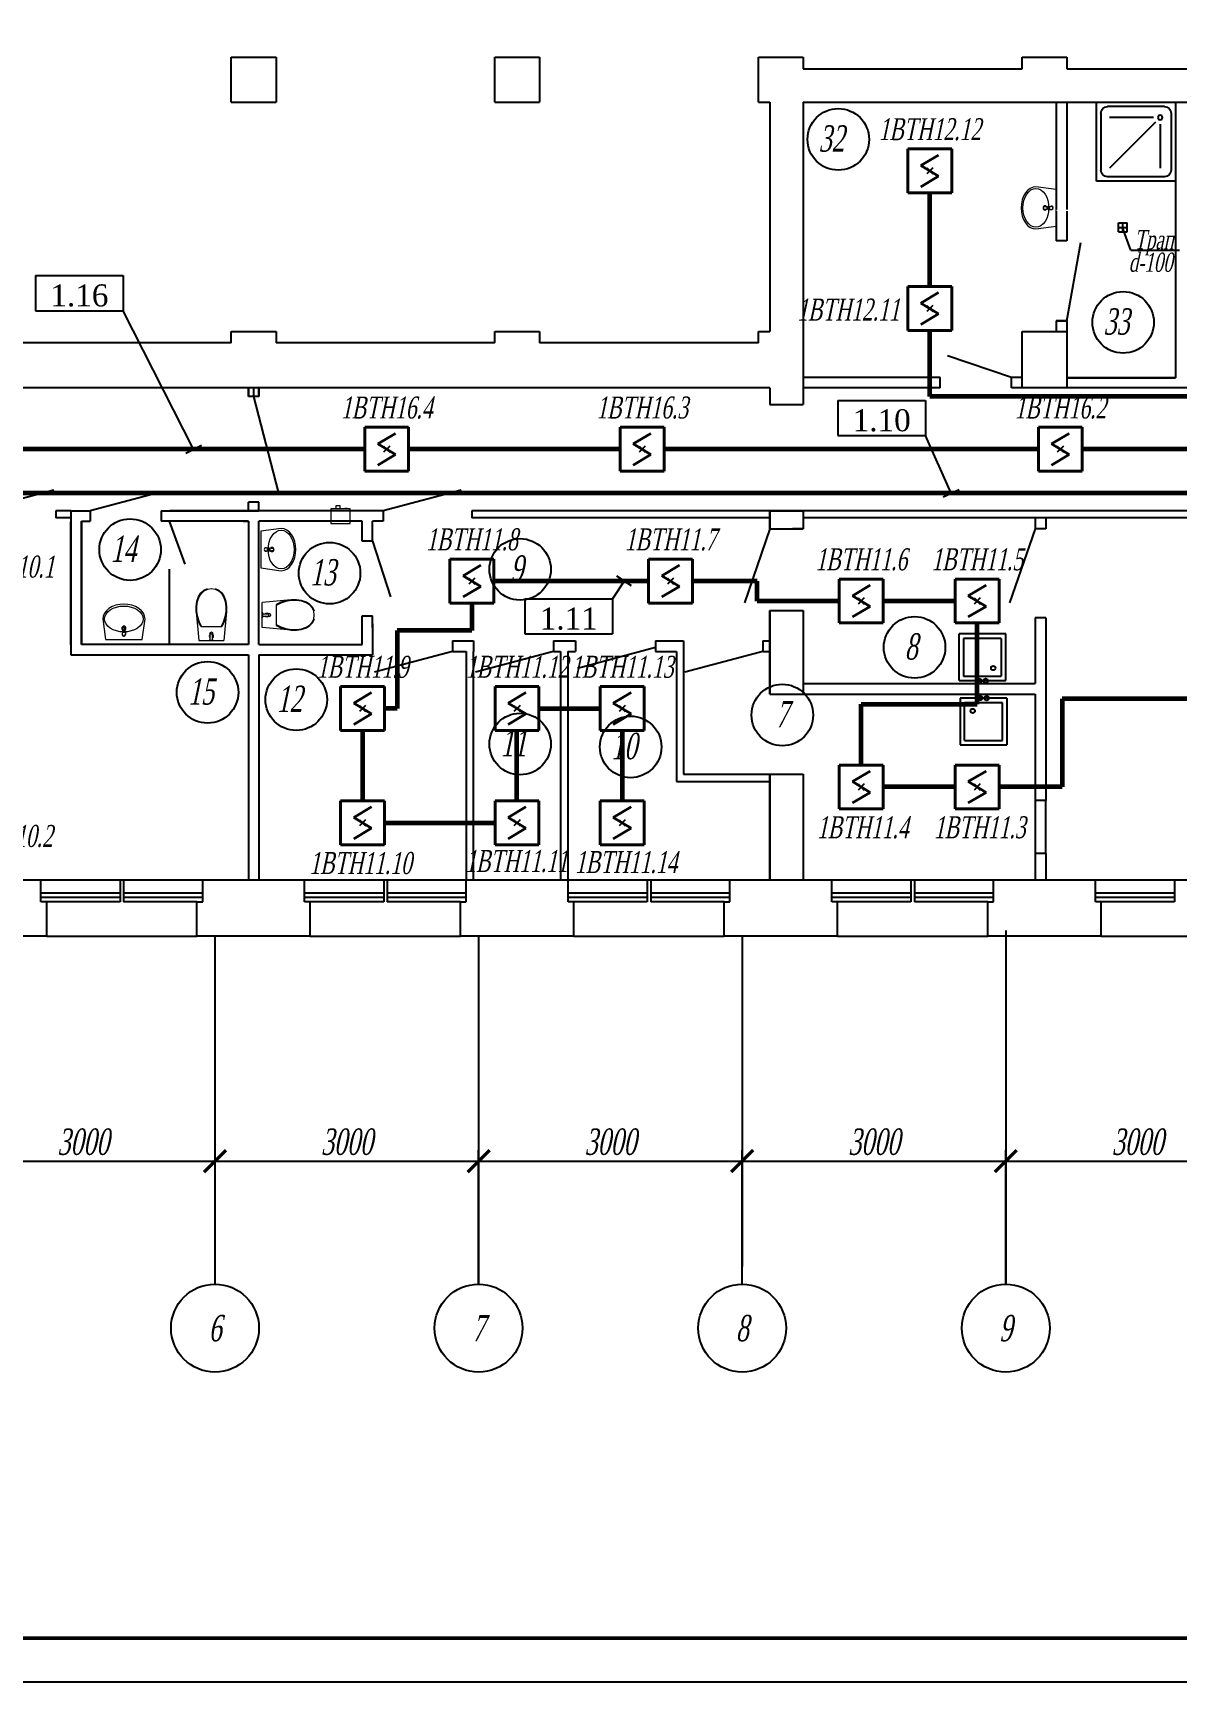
# Model space of a CAD drawing. Extents: x 0 to 1720, y -2086 to 3873.
# Drawn here: x 162.3 to 292.5, y -298 to -110.4 of the extents above; entities that cross this region are included whole.
import ezdxf
from ezdxf.enums import TextEntityAlignment as Align

# ---------------------------------------------------------------- set-up
doc = ezdxf.new("R2010")
doc.units = 0
for name, color, linetype, lineweight in [('1сантех', 160, 'Continuous', 13), ('EL_DEVICE', 1, 'Continuous', 40), ('EL_KABLE', 9, 'Continuous', 60)]:
    doc.layers.add(name, color=color, linetype=linetype, lineweight=lineweight)
for name, color, linetype in [('EL_DEVICE_NAME', 7, 'Continuous'), ('FORMAT', 134, 'Continuous'), ('OSI', 5, 'Continuous'), ('PLAN', 2, 'Continuous'), ('SYS_PIN', 7, 'Continuous')]:
    doc.layers.add(name, color=color, linetype=linetype)
doc.styles.add('R2_5', font='times.ttf', dxfattribs={"width": 0.65, "oblique": 12, "height": 2.5})
doc.styles.get("Standard").update_dxf_attribs({"font": 'times.ttf'})

# ---------------------------------------------------------------- blocks, each defined once
blk = doc.blocks.new('PS_DAT_SMOKE')
at = {"layer": 'EL_DEVICE'}
for p, q in [((-2.5, 2.5), (2.5, 2.5)), ((-2.5, -2.5), (-2.5, 2.5)), ((2.5, 2.5), (2.5, -2.5)), ((1.01, 1.81), (-1.01, 0.61)), ((-1.01, 0.61), (1.01, -0.61)), ((1.01, -0.61), (-1.01, -1.81)), ((2.5, -2.5), (-2.5, -2.5))]:
    blk.add_line(p, q, dxfattribs=at)
blk = doc.blocks.new('CONNECTOR_SQUARE')
at = {"layer": 'SYS_PIN'}
for p, q in [((-0.35, 0.35), (0.35, -0.35)), ((0.35, 0.35), (-0.35, -0.35))]:
    blk.add_line(p, q, dxfattribs=at)
blk = doc.blocks.new('раковина')
at = {"lineweight": 0}
for p, q in [((471040, 84579), (471009, 84347)), ((471459, 84579), (471040, 84579)), ((471040, 84578), (471040, 84578)), ((471067, 84429), (471094, 84451)), ((471094, 84451), (471127, 84470)), ((471127, 84470), (471165, 84483)), ((471165, 84483), (471207, 84492)), ((471207, 84492), (471250, 84495)), ((471231, 84521), (471231, 84525)), ((471233, 84489), (471231, 84521)), ((471236, 84481), (471241, 84439)), ((471239, 84502), (471261, 84502)), ((471239, 84502), (471261, 84502)), ((471239, 84490), (471239, 84502)), ((471250, 84495), (471293, 84492)), ((471259, 84439), (471264, 84481)), ((471261, 84502), (471261, 84490)), ((471267, 84489), (471269, 84521)), ((471269, 84521), (471269, 84525)), ((471293, 84492), (471334, 84483)), ((471334, 84483), (471372, 84470)), ((471372, 84470), (471405, 84451)), ((471405, 84451), (471433, 84429)), ((471489, 84347), (471459, 84579)), ((471459, 84578), (471459, 84578)), ((471009, 84347), (471014, 84314)), ((471014, 84314), (471028, 84283)), ((471028, 84283), (471050, 84253)), ((471029, 84347), (471034, 84376)), ((471034, 84318), (471029, 84347)), ((471034, 84376), (471046, 84404)), ((471046, 84291), (471034, 84318)), ((471046, 84404), (471067, 84429)), ((471067, 84265), (471046, 84291)), ((471050, 84253), (471080, 84228)), ((471094, 84243), (471067, 84265)), ((471433, 84265), (471405, 84243)), ((471420, 84228), (471449, 84253)), ((471433, 84429), (471453, 84404)), ((471453, 84291), (471433, 84265)), ((471449, 84253), (471472, 84283)), ((471453, 84404), (471466, 84376)), ((471466, 84318), (471453, 84291)), ((471466, 84376), (471469, 84347)), ((471469, 84347), (471466, 84318)), ((471472, 84283), (471485, 84314)), ((471485, 84314), (471489, 84347)), ((471080, 84228), (471116, 84207)), ((471127, 84225), (471094, 84243)), ((471116, 84207), (471158, 84191)), ((471165, 84211), (471127, 84225)), ((471158, 84191), (471203, 84182)), ((471207, 84203), (471165, 84211)), ((471203, 84182), (471250, 84179)), ((471250, 84200), (471207, 84203)), ((471293, 84203), (471250, 84200)), ((471250, 84179), (471297, 84182)), ((471334, 84211), (471293, 84203)), ((471297, 84182), (471342, 84191)), ((471372, 84225), (471334, 84211)), ((471342, 84191), (471383, 84207)), ((471405, 84243), (471372, 84225)), ((471383, 84207), (471420, 84228))]:
    blk.add_line(p, q, dxfattribs=at)
for centre, radius, start, end in [((471250, 84452), 24, 0, 180), ((471250, 84452), 24, 180, 0), ((471250, 84522), 20, 339.2856, 200.7144), ((471250, 84522), 19.2, 7.8374, 171.8967), ((471250, 84491), 16.9, 185.1696, 354.8304), ((471250, 84490), 16.9, 185.1696, 354.8304), ((471250, 84490), 10.9, 180, 0), ((471250, 84440), 8.95, 187.1389, 352.8611)]:
    blk.add_arc(centre, radius, start, end, dxfattribs=at)
blk = doc.blocks.new('PL_SHOWER_TRAY')
for p, q in [((0.45, 0.9), (-0.45, 0.9)), ((-0.45, 0.9), (-0.45, 0)), ((-0.4, 0.125), (-0.4, 0.775)), ((-0.325, 0.85), (0.325, 0.85)), ((0.4, 0.125), (0.4, 0.775)), ((0.45, 0), (0.45, 0.9)), ((-0.275, 0.25), (-0.275, 0.75)), ((-0.222, 0.228), (0.3, 0.75)), ((-0.45, 0), (0.45, 0)), ((-0.325, 0.05), (0.325, 0.05)), ((-0.2, 0.175), (0.3, 0.175))]:
    blk.add_line(p, q)
blk.add_circle((-0.275, 0.175), 0.025)
for centre, start, end in [((-0.325, 0.775), 90, 180), ((0.325, 0.775), 360, 90), ((-0.325, 0.125), 180, 270), ((0.325, 0.125), 270, 360)]:
    blk.add_arc(centre, 0.075, start, end)
blk = doc.blocks.new('унитаз')
at = {"lineweight": 0}
for p, q in [((469757, 84250), (469789, 84579)), ((470071, 84579), (469789, 84579)), ((469905, 84574), (469905, 84579)), ((469955, 84574), (469905, 84574)), ((469950, 84504), (469910, 84504)), ((469916, 84574), (469916, 84504)), ((469944, 84574), (469944, 84504)), ((469955, 84579), (469955, 84574)), ((470103, 84250), (470071, 84579)), ((469756, 84191), (469757, 84250)), ((469757, 84250), (469767, 84310)), ((469764, 84249), (469775, 84310)), ((469764, 84191), (469764, 84249)), ((469767, 84310), (469785, 84368)), ((469775, 84310), (469794, 84368)), ((469785, 84368), (469812, 84422)), ((469794, 84368), (469821, 84422)), ((469812, 84422), (470048, 84422)), ((470039, 84422), (470066, 84368)), ((470048, 84422), (470075, 84368)), ((470066, 84368), (470085, 84310)), ((470075, 84368), (470093, 84310)), ((470085, 84310), (470096, 84249)), ((470093, 84310), (470103, 84250)), ((470096, 84249), (470096, 84191)), ((470103, 84250), (470104, 84191)), ((469766, 84132), (469756, 84191)), ((469773, 84134), (469764, 84191)), ((469785, 84076), (469766, 84132)), ((469792, 84080), (469773, 84134)), ((469810, 84036), (469785, 84076)), ((469810, 84036), (469785, 84076)), ((469816, 84042), (469792, 84080)), ((470068, 84080), (470044, 84042)), ((470075, 84076), (470049, 84036)), ((470087, 84134), (470068, 84080)), ((470094, 84132), (470075, 84076)), ((470096, 84191), (470087, 84134)), ((470104, 84191), (470094, 84132)), ((469845, 84005), (469810, 84036)), ((469845, 84005), (469810, 84036)), ((469849, 84012), (469816, 84042)), ((469886, 83985), (469845, 84005)), ((469886, 83985), (469845, 84005)), ((469888, 83993), (469849, 84012)), ((469930, 83987), (469888, 83993)), ((469972, 83993), (469930, 83987)), ((470011, 84012), (469972, 83993)), ((470015, 84005), (469974, 83985)), ((470044, 84042), (470011, 84012)), ((470049, 84036), (470015, 84005))]:
    blk.add_line(p, q, dxfattribs=at)
for centre, radius, start, end in [((469930, 84528), 25, 126.86, 233.14), ((469930, 84504), 20, 180, 0), ((469930, 84528), 25, 306.86, 53.14)]:
    blk.add_arc(centre, radius, start, end, dxfattribs=at)
blk = doc.blocks.new('M_BATH_ACC_HAND DRYER_P')
at = {"lineweight": -2}
for p, q in [((166.666667, 76.537336), (166.666667, 48.537336)), ((166.666667, -1.678251), (166.666667, -52.335614))]:
    blk.add_line(p, q, dxfattribs=at)
blk.add_lwpolyline([(0, -110), (0, 110), (166.666667, 110), (166.666667, 76.537336), (171.666667, 76.537336), (171.666667, 48.537336), (166.666667, 48.537336), (166.666667, -1.678251), (201.250019, -1.678251), (201.250019, -52.335614), (166.666667, -52.335614), (166.666667, -110)], close=True, dxfattribs=at)
blk = doc.blocks.new('AUDIT_I_090828010712-1')
at = {"layer": '1сантех', "lineweight": 13, "xscale": -1, "zscale": -1}
blk.add_blockref('M_BATH_ACC_HAND DRYER_P', (0, 0), dxfattribs=at)
blk = doc.blocks.new('_ArchTick')
at = {"const_width": 0.15}
blk.add_lwpolyline([(-0.5, -0.5), (0.5, 0.5)], dxfattribs=at)

msp = doc.modelspace()

# ---------------------------------------------------------------- linework, layer by layer
for p, q in [((162.57, -137.97), (172.57, -137.97)), ((162.57, -137.97), (162.57, -141.97)), ((172.57, -137.97), (172.57, -141.97)), ((162.57, -141.97), (172.57, -141.97)), ((180.57, -157.73), (172.57, -141.97)), ((253.88, -152.18), (263.88, -152.18)), ((253.88, -152.18), (253.88, -156.18)), ((263.88, -152.18), (263.88, -156.18)), ((179.68, -158.18), (181.46, -157.28)), ((253.88, -156.18), (263.88, -156.18)), ((266.78, -162.73), (263.88, -156.18)), ((265.87, -163.13), (267.69, -162.32)), ((230.4, -173.28), (228.72, -172.19)), ((229.56, -172.73), (228.26, -174.74)), ((218.26, -174.74), (228.26, -174.74)), ((218.26, -174.74), (218.26, -178.74)), ((228.26, -174.74), (228.26, -178.74)), ((218.26, -178.74), (228.26, -178.74))]:
    msp.add_line(p, q)
at = {"layer": 'EL_KABLE'}
for p, q in [((264.35, -139.22), (264.35, -128.56)), ((264.35, -151.73), (264.35, -144.22)), ((355.57, -151.73), (264.35, -151.73)), ((200.04, -157.73), (156.4, -157.73)), ((229.11, -157.73), (205.04, -157.73)), ((276.71, -157.73), (234.11, -157.73)), ((335.2, -157.73), (281.71, -157.73)), ((1157, -162.73), (159.5, -162.73)), ((232.35, -172.73), (214.74, -172.73)), ((244.69, -172.73), (237.35, -172.73)), ((244.69, -175), (244.69, -172.73)), ((212.24, -175.23), (212.24, -178.35)), ((254.05, -175), (244.69, -175)), ((267.24, -175), (259.05, -175)), ((269.74, -186.74), (269.74, -177.5)), ((212.24, -178.35), (203.73, -178.35)), ((203.73, -178.35), (203.73, -187.23)), ((203.73, -187.23), (202.3, -187.23)), ((219.87, -187.23), (226.84, -187.23)), ((256.55, -193.66), (256.55, -186.74)), ((256.55, -186.74), (269.74, -186.74)), ((297.19, -186.13), (279.43, -186.13)), ((279.43, -186.13), (279.43, -196.16)), ((199.8, -189.73), (199.8, -197.73)), ((217.37, -197.73), (217.37, -189.73)), ((229.34, -189.73), (229.34, -197.73)), ((267.24, -196.16), (259.05, -196.16)), ((279.43, -196.16), (272.24, -196.16)), ((202.3, -200.23), (214.87, -200.23))]:
    msp.add_line(p, q, dxfattribs=at)
at = {"layer": 'FORMAT'}
msp.add_lwpolyline([(0, -1), (1720.39, -1), (1720.39, -298), (0, -298)], close=True, dxfattribs=at)
at = {"layer": 'FORMAT', "lineweight": 50}
msp.add_lwpolyline([(20, -293), (20, -6), (1715.39, -6), (1715.39, -293)], close=True, dxfattribs=at)
at = {"layer": 'OSI'}
for p, q in [((183, -213.13), (183, -252.73)), ((183, -213.75), (183, -239.98)), ((213, -213.13), (213, -252.73)), ((243, -213.13), (243, -250.73)), ((243, -213.75), (243, -239.98)), ((273, -212.5), (273, -239.98)), ((273, -213.13), (273, -252.73)), ((183, -215.35), (183, -239.98)), ((213, -214.73), (213, -239.98)), ((213, -215.35), (213, -239.98)), ((243, -215.35), (243, -239.98)), ((273, -214.73), (273, -239.98)), ((151, -238.73), (185, -238.73)), ((181, -238.73), (215, -238.73)), ((211, -238.73), (245, -238.73)), ((241, -238.73), (275, -238.73)), ((271, -238.73), (305, -238.73))]:
    msp.add_line(p, q, dxfattribs=at)
at = {"layer": 'OSI', "lineweight": 25}
for p, q in [((213, -252.73), (213, -237.48)), ((213, -252.73), (213, -237.48)), ((243, -250.1), (243, -237.48)), ((243, -252.73), (243, -237.48)), ((273, -252.73), (273, -237.48)), ((273, -252.73), (273, -237.48))]:
    msp.add_line(p, q, dxfattribs=at)
for centre in [(183, -257.73), (213, -257.73), (243, -257.73), (273, -257.73)]:
    msp.add_circle(centre, 5, dxfattribs=at)
at = {"layer": 'PLAN'}
for p, q in [((184.85, -113.13), (189.95, -113.13)), ((184.85, -118.23), (184.85, -113.13)), ((189.95, -113.13), (189.95, -118.23)), ((214.85, -113.13), (219.95, -113.13)), ((214.85, -118.23), (214.85, -113.13)), ((219.95, -113.13), (219.95, -118.23)), ((244.85, -113.13), (249.95, -113.13)), ((244.85, -118.23), (244.85, -113.13)), ((249.95, -113.13), (249.95, -114.43)), ((249.95, -114.43), (274.85, -114.43)), ((274.85, -113.13), (279.95, -113.13)), ((274.85, -114.43), (274.85, -113.13)), ((279.95, -113.13), (279.95, -114.43)), ((279.95, -114.43), (304.85, -114.43)), ((184.85, -118.23), (189.95, -118.23)), ((214.85, -118.23), (219.95, -118.23)), ((244.85, -118.23), (246.15, -118.23)), ((246.15, -118.23), (246.15, -144.33)), ((249.95, -118.23), (549.4, -118.23)), ((249.95, -118.23), (249.95, -152.63)), ((268.76, -118.23), (278.76, -118.23)), ((278.75, -118.23), (278.75, -130.45)), ((279.95, -118.23), (303.35, -118.23)), ((279.95, -118.23), (285.49, -118.23)), ((279.95, -118.23), (279.95, -130.45)), ((282.32, -118.23), (292.32, -118.23)), ((291.6, -118.23), (303.35, -118.23)), ((292.32, -118.23), (292.32, -142.43)), ((292.32, -118.23), (292.32, -149.6)), ((292.32, -118.23), (292.32, -143.53)), ((278.75, -130.63), (278.75, -134.03)), ((279.95, -130.63), (279.95, -134.03)), ((285.82, -132.98), (285.82, -131.98)), ((285.82, -131.98), (286.82, -131.98)), ((285.82, -132.48), (286.82, -132.48)), ((285.82, -132.98), (286.82, -132.98)), ((287.24, -135.07), (286.29, -132.51)), ((286.32, -132.98), (286.32, -131.98)), ((286.82, -132.98), (286.82, -131.98)), ((279.95, -134.03), (278.75, -134.03)), ((279.95, -143.13), (281.53, -134.22)), ((287.24, -135.07), (292.79, -135.07)), ((184.85, -145.63), (184.85, -144.33)), ((184.85, -144.33), (189.95, -144.33)), ((189.95, -144.33), (189.95, -145.63)), ((214.85, -145.63), (214.85, -144.33)), ((214.85, -144.33), (219.95, -144.33)), ((219.95, -144.33), (219.95, -145.63)), ((244.85, -145.63), (244.85, -144.33)), ((244.85, -144.33), (246.15, -144.33)), ((274.85, -150.73), (274.85, -144.33)), ((274.85, -144.33), (279.95, -144.33)), ((278.75, -143.13), (279.95, -143.13)), ((278.75, -143.13), (278.75, -144.33)), ((279.95, -143.13), (278.75, -143.13)), ((279.95, -143.13), (279.95, -144.33)), ((279.95, -144.33), (279.95, -150.73)), ((184.85, -145.63), (159.95, -145.63)), ((214.85, -145.63), (189.95, -145.63)), ((244.85, -145.63), (219.95, -145.63)), ((273.65, -149.55), (266.36, -147.1)), ((265.55, -149.55), (249.95, -149.55)), ((265.55, -150.73), (265.55, -149.55)), ((274.85, -149.55), (273.65, -149.55)), ((273.65, -150.73), (273.65, -149.55)), ((292.32, -149.6), (279.95, -149.6)), ((279.95, -149.6), (292.32, -149.6)), ((246.15, -150.73), (55.2, -150.73)), ((186.8, -151.73), (186.8, -150.73)), ((186.8, -150.73), (186.8, -151.73)), ((188, -150.73), (186.8, -150.73)), ((188, -151.73), (186.8, -151.73)), ((187.4, -150.73), (187.4, -151.73)), ((187.4, -151.73), (190.2, -162.57)), ((188, -151.73), (188, -150.73)), ((188, -150.73), (188, -151.73)), ((246.15, -150.73), (246.15, -152.63)), ((265.55, -150.73), (249.95, -150.73)), ((274.85, -150.73), (273.65, -150.73)), ((286.71, -150.73), (274.85, -150.73)), ((294.47, -150.73), (286.71, -150.73)), ((246.15, -152.63), (249.96, -152.63)), ((164.65, -162.37), (155.77, -164.73)), ((176.23, -162.75), (168.78, -164.73)), ((211.02, -162.37), (202.14, -164.73)), ((166.6, -164.73), (164.87, -164.73)), ((164.87, -164.73), (164.87, -165.53)), ((164.87, -164.73), (164.87, -165.53)), ((166.6, -164.73), (166.6, -181.13)), ((166.6, -164.73), (168.78, -164.73)), ((168.78, -164.73), (168.78, -165.93)), ((176.88, -164.73), (186.8, -164.73)), ((176.88, -164.73), (176.88, -165.93)), ((202.14, -164.73), (177.88, -164.73)), ((186.2, -164.73), (188, -164.73)), ((186.2, -164.73), (188, -164.73)), ((186.8, -164.73), (186.8, -163.75)), ((188, -163.75), (186.8, -163.75)), ((188, -164.73), (188, -163.75)), ((202.14, -164.73), (202.14, -165.93)), ((202.14, -164.73), (202.14, -165.53)), ((246.15, -164.73), (212.24, -164.73)), ((212.24, -164.73), (212.24, -165.53)), ((319.04, -164.73), (246.15, -164.73)), ((246.15, -164.73), (246.15, -166.8)), ((246.15, -166.8), (246.15, -164.73)), ((246.16, -164.73), (249.96, -164.73)), ((249.95, -164.73), (249.95, -166.8)), ((166.6, -165.53), (164.87, -165.53)), ((166.6, -175.99), (166.6, -165.99)), ((166.6, -179.99), (166.6, -165.99)), ((167.8, -175.93), (167.8, -165.93)), ((167.8, -179.93), (167.8, -165.93)), ((167.8, -165.93), (167.8, -179.93)), ((167.8, -165.93), (168.78, -165.93)), ((186.8, -165.93), (176.88, -165.93)), ((177.8, -165.93), (179.56, -170.81)), ((186.2, -165.93), (186.8, -165.93)), ((186.8, -165.93), (186.8, -179.53)), ((186.8, -165.93), (186.8, -179.93)), ((188, -168.56), (188, -165.93)), ((199.74, -165.93), (188, -165.93)), ((188, -179.93), (188, -165.93)), ((199.74, -168.2), (199.74, -165.93)), ((202.14, -165.93), (200.94, -165.93)), ((200.94, -168.2), (200.94, -165.93)), ((217.8, -165.53), (212.24, -165.53)), ((246.15, -165.53), (217.8, -165.53)), ((246.15, -166.8), (243.26, -175.21)), ((246.15, -166.8), (249.95, -166.8)), ((249.94, -166.8), (248.74, -166.8)), ((319.04, -165.53), (249.95, -165.53)), ((276.34, -166.8), (273.44, -175.21)), ((276.34, -165.6), (276.34, -166.8)), ((277.54, -166.8), (276.34, -166.8)), ((277.54, -165.6), (277.54, -166.8)), ((200.94, -168.2), (199.74, -168.2)), ((200.94, -168.2), (199.74, -168.2)), ((200.94, -168.2), (202.99, -174.51)), ((177.8, -171.39), (177.8, -179.93)), ((246.15, -176.08), (246.15, -185.6)), ((246.15, -176.08), (249.95, -176.08)), ((246.15, -185.6), (246.15, -176.08)), ((249.95, -176.08), (249.95, -185.6)), ((199.74, -176.7), (200.94, -176.7)), ((199.74, -179.93), (199.74, -176.7)), ((200.94, -178), (200.94, -176.7)), ((200.94, -177.6), (200.94, -180.73)), ((200.94, -177.6), (200.94, -177.6)), ((200.94, -178), (200.94, -181.13)), ((200.94, -178), (200.94, -178)), ((276.34, -176.9), (276.34, -184.4)), ((277.54, -176.9), (276.34, -176.9)), ((277.54, -176.9), (277.54, -197.71)), ((186.8, -179.93), (167.8, -179.93)), ((188, -179.93), (199.74, -179.93)), ((210.04, -179.53), (212.44, -179.53)), ((210.04, -179.53), (210.04, -180.73)), ((212.44, -179.53), (212.44, -180.73)), ((221.54, -179.53), (224.04, -179.53)), ((221.54, -179.53), (221.54, -180.73)), ((224.04, -179.53), (224.04, -180.73)), ((233.14, -179.53), (236.34, -179.53)), ((233.14, -179.53), (233.14, -180.73)), ((236.34, -179.53), (236.34, -194.7)), ((245.35, -179.53), (246.15, -179.53)), ((245.35, -179.53), (245.35, -180.73)), ((245.35, -179.53), (246.15, -179.53)), ((245.35, -179.53), (245.35, -180.73)), ((245.35, -179.53), (246.15, -179.53)), ((245.35, -179.53), (245.35, -180.73)), ((245.35, -179.53), (246.15, -179.53)), ((245.35, -179.53), (245.35, -180.73)), ((245.35, -179.53), (246.15, -179.53)), ((245.35, -179.53), (245.35, -180.73)), ((245.35, -179.53), (246.15, -179.53)), ((245.35, -179.53), (245.35, -180.73)), ((245.35, -179.53), (246.15, -179.53)), ((245.35, -179.53), (245.35, -180.73)), ((267.68, -184.05), (267.68, -178.75)), ((272.99, -178.75), (267.68, -178.75)), ((272.48, -179.25), (268.18, -179.25)), ((268.18, -179.25), (268.18, -183.55)), ((272.48, -179.25), (272.48, -183.55)), ((272.99, -184.05), (272.99, -178.75)), ((166.6, -181.13), (186.8, -181.13)), ((186.8, -181.13), (186.8, -206.73)), ((188, -181.13), (188, -206.73)), ((188, -181.13), (200.94, -181.13)), ((210.04, -180.73), (201.16, -183.1)), ((210.04, -180.73), (211.6, -180.73)), ((211.6, -180.73), (211.6, -206.73)), ((212.4, -180.73), (212.4, -206.73)), ((221.54, -180.73), (212.66, -183.1)), ((221.54, -180.73), (222.34, -180.73)), ((222.34, -180.73), (222.34, -206.73)), ((223.14, -180.73), (223.14, -206.73)), ((223.14, -180.73), (224.04, -180.73)), ((233.14, -180.3), (224.26, -182.66)), ((233.14, -180.73), (235.54, -180.73)), ((235.54, -180.73), (235.54, -195.52)), ((245.35, -180.73), (236.47, -183.1)), ((245.35, -180.73), (246.15, -180.73)), ((245.35, -180.73), (246.15, -180.73)), ((245.35, -180.73), (246.15, -180.73)), ((245.35, -180.73), (246.15, -180.73)), ((245.35, -180.73), (246.15, -180.73)), ((245.35, -180.73), (246.15, -180.73)), ((245.35, -180.73), (246.15, -180.73)), ((268.18, -183.55), (272.48, -183.55)), ((246.15, -185.6), (276.34, -185.6)), ((249.95, -184.4), (276.34, -184.4)), ((267.68, -184.05), (272.99, -184.05)), ((276.34, -185.6), (276.34, -197.71)), ((273.12, -186.07), (267.82, -186.07)), ((267.82, -186.07), (267.82, -191.37)), ((272.62, -186.57), (268.32, -186.57)), ((268.32, -190.87), (268.32, -186.57)), ((272.62, -190.87), (272.62, -186.57)), ((273.12, -186.07), (273.12, -191.37)), ((267.82, -191.37), (273.12, -191.37)), ((268.32, -190.87), (272.62, -190.87)), ((236.34, -194.7), (249.95, -194.7)), ((246.15, -194.7), (246.15, -206.73)), ((246.15, -206.73), (246.15, -194.7)), ((249.95, -194.7), (249.95, -206.73)), ((235.54, -195.52), (246.11, -195.52)), ((276.34, -197.71), (276.34, -203.71)), ((277.54, -197.71), (276.34, -197.71)), ((277.54, -203.71), (277.54, -197.71)), ((246.15, -200.73), (246.15, -206.73)), ((249.95, -200.73), (249.95, -206.73)), ((277.54, -203.71), (276.34, -203.71)), ((276.34, -203.71), (276.34, -206.73)), ((277.54, -203.71), (277.54, -206.73)), ((151.6, -206.73), (163.2, -206.73)), ((163.2, -209.23), (163.2, -206.73)), ((163.2, -206.73), (181.6, -206.73)), ((172.2, -208.23), (163.2, -208.23)), ((172.2, -206.73), (172.2, -209.23)), ((172.6, -206.73), (172.6, -209.23)), ((181.6, -208.23), (172.6, -208.23)), ((181.6, -206.73), (193.2, -206.73)), ((181.6, -209.23), (181.6, -206.73)), ((193.2, -209.23), (193.2, -206.73)), ((193.2, -206.73), (211.6, -206.73)), ((202.2, -208.23), (193.2, -208.23)), ((202.2, -206.73), (202.2, -209.23)), ((202.6, -206.73), (202.6, -209.23)), ((211.6, -208.23), (202.6, -208.23)), ((211.6, -206.73), (223.2, -206.73)), ((211.6, -209.23), (211.6, -206.73)), ((223.2, -209.23), (223.2, -206.73)), ((223.2, -206.73), (241.6, -206.73)), ((232.2, -208.23), (223.2, -208.23)), ((232.2, -206.73), (232.2, -209.23)), ((232.6, -206.73), (232.6, -209.23)), ((241.6, -208.23), (232.6, -208.23)), ((241.6, -206.73), (253.2, -206.73)), ((241.6, -209.23), (241.6, -206.73)), ((253.2, -209.23), (253.2, -206.73)), ((253.2, -206.73), (271.6, -206.73)), ((262.2, -208.23), (253.2, -208.23)), ((262.2, -206.73), (262.2, -209.23)), ((262.6, -206.73), (262.6, -209.23)), ((271.6, -208.23), (262.6, -208.23)), ((271.6, -206.73), (283.2, -206.73)), ((271.6, -209.23), (271.6, -206.73)), ((283.2, -209.23), (283.2, -206.73)), ((283.2, -206.73), (301.6, -206.73)), ((292.2, -208.23), (283.2, -208.23)), ((292.2, -206.73), (292.2, -209.23)), ((172.2, -208.73), (163.2, -208.73)), ((163.85, -209.23), (163.2, -209.23)), ((163.85, -213.13), (163.85, -209.23)), ((172.2, -209.23), (163.85, -209.23)), ((181.6, -208.73), (172.6, -208.73)), ((180.95, -209.23), (172.6, -209.23)), ((180.95, -213.13), (180.95, -209.23)), ((180.95, -209.23), (181.6, -209.23)), ((202.2, -208.73), (193.2, -208.73)), ((193.85, -209.23), (193.2, -209.23)), ((193.85, -213.13), (193.85, -209.23)), ((202.2, -209.23), (193.85, -209.23)), ((211.6, -208.73), (202.6, -208.73)), ((210.95, -209.23), (202.6, -209.23)), ((210.95, -213.13), (210.95, -209.23)), ((210.95, -209.23), (211.6, -209.23)), ((232.2, -208.73), (223.2, -208.73)), ((223.85, -209.23), (223.2, -209.23)), ((223.85, -213.13), (223.85, -209.23)), ((232.2, -209.23), (223.85, -209.23)), ((241.6, -208.73), (232.6, -208.73)), ((240.95, -209.23), (232.6, -209.23)), ((240.95, -213.13), (240.95, -209.23)), ((240.95, -209.23), (241.6, -209.23)), ((262.2, -208.73), (253.2, -208.73)), ((253.85, -209.23), (253.2, -209.23)), ((253.85, -213.13), (253.85, -209.23)), ((262.2, -209.23), (253.85, -209.23)), ((271.6, -208.73), (262.6, -208.73)), ((270.95, -209.23), (262.6, -209.23)), ((270.95, -213.13), (270.95, -209.23)), ((270.95, -209.23), (271.6, -209.23)), ((292.2, -208.73), (283.2, -208.73)), ((283.85, -209.23), (283.2, -209.23)), ((283.85, -213.13), (283.85, -209.23)), ((292.2, -209.23), (283.85, -209.23)), ((163.85, -213.13), (150.95, -213.13)), ((163.85, -213.13), (180.95, -213.13)), ((193.85, -213.13), (180.95, -213.13)), ((193.85, -213.13), (210.95, -213.13)), ((223.85, -213.13), (210.95, -213.13)), ((223.85, -213.13), (240.95, -213.13)), ((253.85, -213.13), (240.95, -213.13)), ((253.85, -213.13), (270.95, -213.13)), ((283.85, -213.13), (270.95, -213.13)), ((283.85, -213.13), (300.95, -213.13))]:
    msp.add_line(p, q, dxfattribs=at)
for centre, radius in [((253.94, -122.47), 3.5), ((286.36, -143.29), 3.5), ((173.34, -169.15), 3.5), ((196.04, -171.83), 3.5), ((217.73, -171.4), 3.5), ((262.62, -180.27), 3.5), ((182.16, -185.39), 3.5), ((192.25, -186.22), 3.5), ((269.97, -184.07), 0.25), ((270.7, -184.08), 0.25), ((271.57, -182.63), 0.25), ((247.57, -187.97), 3.5), ((269.24, -187.5), 0.25), ((270.11, -186.04), 0.25), ((270.83, -186.05), 0.25), ((217.73, -191.27), 3.5), ((230.31, -191.6), 3.5)]:
    msp.add_circle(centre, radius, dxfattribs=at)

# ---------------------------------------------------------------- block references
for name, p in [('PS_DAT_SMOKE', (264.35, -126.06)), ('CONNECTOR_SQUARE', (264.35, -126.06)), ('PS_DAT_SMOKE', (264.35, -141.72)), ('CONNECTOR_SQUARE', (264.35, -141.72)), ('PS_DAT_SMOKE', (202.54, -157.73)), ('PS_DAT_SMOKE', (231.61, -157.73)), ('PS_DAT_SMOKE', (279.21, -157.73)), ('CONNECTOR_SQUARE', (202.54, -157.73)), ('CONNECTOR_SQUARE', (231.61, -157.73)), ('CONNECTOR_SQUARE', (279.21, -157.73)), ('PS_DAT_SMOKE', (212.24, -172.73)), ('PS_DAT_SMOKE', (234.85, -172.73)), ('CONNECTOR_SQUARE', (212.24, -172.73)), ('CONNECTOR_SQUARE', (234.85, -172.73)), ('PS_DAT_SMOKE', (256.55, -175)), ('PS_DAT_SMOKE', (269.74, -175)), ('CONNECTOR_SQUARE', (256.55, -175)), ('CONNECTOR_SQUARE', (269.74, -175)), ('PS_DAT_SMOKE', (199.8, -187.23)), ('PS_DAT_SMOKE', (217.37, -187.23)), ('PS_DAT_SMOKE', (229.34, -187.23)), ('CONNECTOR_SQUARE', (199.8, -187.23)), ('CONNECTOR_SQUARE', (217.37, -187.23)), ('CONNECTOR_SQUARE', (229.34, -187.23)), ('PS_DAT_SMOKE', (256.55, -196.16)), ('PS_DAT_SMOKE', (269.74, -196.16)), ('CONNECTOR_SQUARE', (256.55, -196.16)), ('CONNECTOR_SQUARE', (269.74, -196.16)), ('PS_DAT_SMOKE', (199.8, -200.23)), ('PS_DAT_SMOKE', (217.37, -200.23)), ('PS_DAT_SMOKE', (229.34, -200.23)), ('CONNECTOR_SQUARE', (199.8, -200.23)), ('CONNECTOR_SQUARE', (217.37, -200.23)), ('CONNECTOR_SQUARE', (229.34, -200.23))]:
    msp.add_blockref(name, p)
at = {"layer": 'OSI', "xscale": 2.5, "yscale": 2.5, "zscale": 2.5}
for p in [(183, -238.73), (213, -238.73), (243, -238.73), (273, -238.73)]:
    msp.add_blockref('_ArchTick', p, dxfattribs=at)
at = {"layer": 'OSI', "xscale": 2.5, "yscale": 2.5, "zscale": 2.5, "rotation": 180}
for p in [(183, -238.73), (213, -238.73), (243, -238.73), (273, -238.73)]:
    msp.add_blockref('_ArchTick', p, dxfattribs=at)
at = {"layer": 'PLAN'}
for name, p, xscale, yscale, zscale, rotation in [('PL_SHOWER_TRAY', (292.32, -122.73), -10, 10, 10, 90), ('раковина', (-567.04, 4582.23), 0.01, 0.01, 0.01, 270), ('AUDIT_I_090828010712-1', (197.28, -166.19), 0.01, 0.01, 0.01, 270), ('раковина', (1034, -4881.64), 0.01, 0.01, 0.01, 90), ('раковина', (1034, -4881.64), 0.01, 0.01, 0.01, 90), ('унитаз', (4881.89, 666.29), 0.01, 0.01, 0.01, 180), ('раковина', (4885.13, 666.43), 0.01, 0.01, 0.01, 180), ('унитаз', (1034.17, 4522.71), -0.01, 0.01, 0.01, 90), ('унитаз', (1034.17, 4522.71), -0.01, 0.01, 0.01, 90)]:
    msp.add_blockref(name, p, dxfattribs=dict(at, xscale=xscale, yscale=yscale, zscale=zscale, rotation=rotation))

# ---------------------------------------------------------------- texts
at = {"char_height": 2.5, "attachment_point": 2, "line_spacing_factor": 0.96}
for s, insert in [('1.16', (167.57, -138.97)), ('1.10', (258.88, -153.18)), ('1.11', (223.26, -175.74))]:
    msp.add_mtext(s, dxfattribs=dict(at, insert=insert))
at = {"layer": 'EL_DEVICE_NAME', "style": 'R2_5', "oblique": 12, "width": 0.65}
for s, p in [('1BTH12.12', (264.35, -122.56)), ('1BTH12.11', (255.08, -143.09)), ('1BTH16.4', (202.54, -154.23)), ('1BTH16.3', (231.61, -154.23)), ('1BTH16.2', (279.21, -154.23)), ('1BTH11.8', (212.24, -169.23)), ('1BTH11.7', (234.85, -169.23)), ('1BTH10.1', (159.5, -172.33)), ('1BTH11.6', (256.55, -171.5)), ('1BTH11.5', (269.74, -171.5)), ('1BTH11.9', (199.8, -183.73)), ('1BTH11.12', (217.37, -183.73)), ('1BTH11.13', (229.34, -183.73)), ('1BTH10.2', (159.32, -202.98)), ('1BTH11.4', (256.72, -201.99)), ('1BTH11.3', (270.02, -201.99)), ('1BTH11.10', (199.56, -206.06)), ('1BTH11.11', (217.31, -205.83)), ('1BTH11.14', (229.79, -205.95))]:
    msp.add_text(s, height=2.5, dxfattribs=at).set_placement(p, align=Align.CENTER)
at = {"layer": 'OSI', "lineweight": 25, "style": 'R2_5', "oblique": 12, "width": 0.65}
for s, p in [('6', (183, -257.73)), ('7', (213, -257.73)), ('8', (243, -257.73)), ('9', (273, -257.73))]:
    msp.add_text(s, height=3, dxfattribs=at).set_placement(p, align=Align.MIDDLE_CENTER)
at = {"layer": 'OSI', "char_height": 3, "attachment_point": 5, "style": 'R2_5'}
for insert in [(168, -236.54), (198, -236.54), (228, -236.54), (258, -236.54), (288, -236.54)]:
    msp.add_mtext('3000', dxfattribs=dict(at, insert=insert))
at = {"layer": 'PLAN', "style": 'R2_5', "oblique": 12, "width": 0.65}
for s, height, p in [('32', 3, (251.69, -123.87)), ('Трап', 2.177, (287.64, -134.97)), ('d-100', 2.177, (286.99, -137.54)), ('33', 3, (284.11, -144.69)), ('14', 3, (171.09, -170.55)), ('13', 3, (193.79, -173.23)), ('9', 3, (216.61, -172.8)), ('8', 3, (261.49, -181.67)), ('15', 3, (179.92, -186.79)), ('12', 3, (190, -187.63)), ('7', 3, (246.82, -189.37)), ('11', 3, (215.48, -192.67)), ('10', 3, (228.08, -193))]:
    msp.add_text(s, height=height, dxfattribs=at).set_placement(p)

doc.saveas('drawing.dxf')
